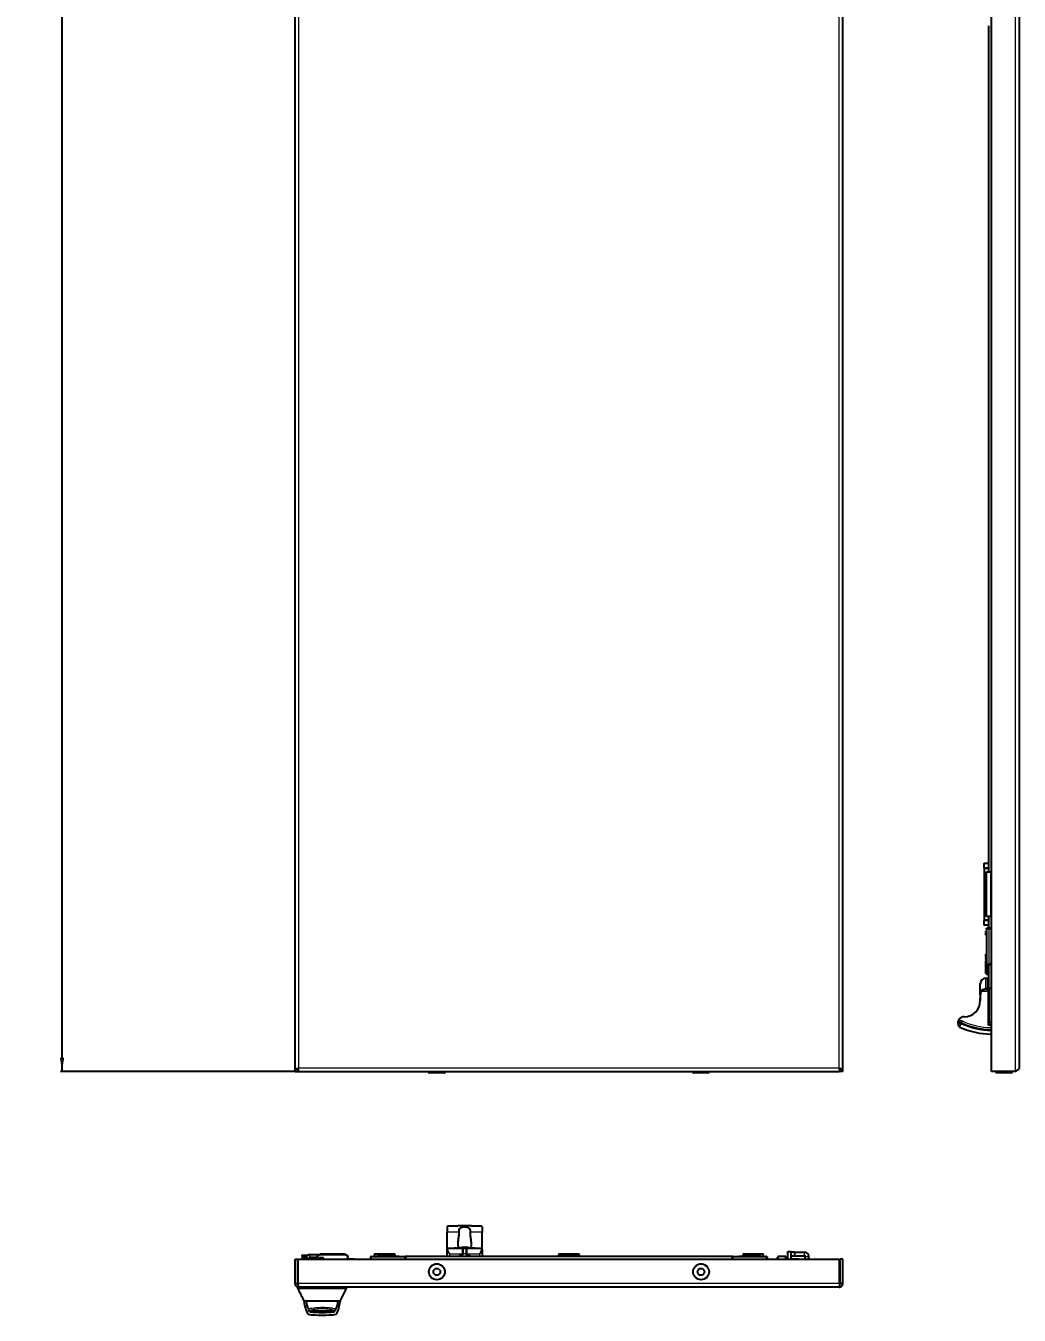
# Model space of a CAD drawing. Header units: millimetres. Extents: x -197 to 1349, y -1456 to 1043.
# Drawn here: x -197 to 517, y -1456 to -529 of the extents above; entities that cross this region are included whole.
import ezdxf

# ---------------------------------------------------------------- set-up
doc = ezdxf.new("R2010")
doc.units = ezdxf.units.MM
doc.layers.add('FORMAT', color=7, linetype='Continuous')
doc.styles.add('SLDTEXTSTYLE0', font='TXT', dxfattribs={"width": 0.75})
doc.dimstyles.new('SLDDIMSTYLE0', dxfattribs={"dimtxt": 20, "dimasz": 10, "dimexe": 0, "dimexo": 0.0625, "dimgap": 5, "dimtad": 2, "dimdec": 1, "dimrnd": 1e-09, "dimzin": 12, "dimdsep": 46, "dimtxsty": 'SLDTEXTSTYLE0', "dimsah": 1, "dimcen": 0.09, "dimadec": 0, "dimazin": 3, "dimtfac": 1, "dimtofl": 0, "dimtmove": 0, "dimatfit": 3, "dimfxl": 0, "dimfrac": 2, "dimtolj": 1, "dimtzin": 12, "dimarcsym": 0})

# ---------------------------------------------------------------- blocks, each defined once
blk = doc.blocks.new('_D_1')
at = {"layer": 'FORMAT'}
for p, q in [((-3.58, 874.03), (-172.12, 874.03)), ((-171.12, -1280.97), (-171.12, 874.03)), ((-3.58, -1280.97), (-172.12, -1280.97))]:
    blk.add_line(p, q, dxfattribs=at)
for points in [[(-171.12, 874.03), (-172.65, 864.03), (-169.58, 864.03)], [(-171.12, -1280.97), (-169.58, -1270.97), (-172.65, -1270.97)]]:
    blk.add_solid(points, dxfattribs=at)
at = {"layer": 'FORMAT', "insert": (-196.9, -220.38), "char_height": 20, "attachment_point": 1, "rotation": 90, "style": 'SLDTEXTSTYLE0'}
blk.add_mtext('2155', dxfattribs=at)

msp = doc.modelspace()

# ---------------------------------------------------------------- linework, layer by layer
at = {"color": 7, "linetype": 'Continuous', "lineweight": 25}
for p, q in [((-3.57, -1280.97), (-3.57, 874.03)), ((390.43, -1280.97), (390.43, 874.03)), ((497.27, -1280.97), (497.27, 874.03)), ((517.27, -280.97), (517.27, -1278.37)), ((495.27, -528.97), (495.27, -1137.47)), ((491.72, -1131.97), (491.72, -1133.97)), ((495.27, -1131.47), (492.22, -1131.47)), ((492.22, -1134.47), (495.27, -1134.47)), ((492.22, -1134.47), (492.22, -1134.77)), ((492.22, -1172.17), (492.22, -1134.77)), ((492.22, -1134.77), (495.22, -1134.77)), ((493.77, -1169.47), (493.77, -1137.47)), ((493.77, -1137.47), (496.77, -1137.47)), ((494.72, -1134.47), (494.72, -1134.77)), ((495.22, -1134.77), (495.27, -1134.77)), ((497.27, -1137.47), (496.77, -1137.47)), ((491.72, -1172.97), (491.72, -1174.97)), ((495.22, -1172.17), (492.22, -1172.17)), ((492.22, -1172.17), (492.22, -1172.47)), ((495.27, -1172.47), (492.22, -1172.47)), ((492.22, -1175.47), (495.27, -1175.47)), ((496.77, -1169.47), (493.77, -1169.47)), ((494.72, -1172.17), (494.72, -1172.47)), ((495.27, -1172.17), (495.22, -1172.17)), ((495.27, -1169.47), (495.27, -1177.97)), ((496.77, -1169.47), (497.27, -1169.47)), ((493.67, -1178.47), (493.67, -1203.47)), ((497.27, -1177.97), (495.67, -1177.97)), ((493.67, -1196.07), (493.27, -1196.47)), ((493.27, -1198.73), (493.27, -1196.47)), ((493.27, -1200.28), (493.27, -1199.57)), ((493.27, -1203.47), (493.27, -1201.25)), ((493.27, -1210.47), (493.27, -1203.47)), ((493.77, -1203.47), (493.77, -1210.97)), ((495.27, -1203.97), (495.27, -1220.97)), ((495.67, -1203.97), (497.16, -1203.97)), ((493.27, -1210.47), (493.77, -1210.97)), ((493.27, -1213.82), (493.3, -1213.82)), ((493.27, -1213.82), (493.27, -1213.82)), ((493.3, -1213.82), (494.26, -1213.82)), ((493.77, -1210.97), (495.27, -1210.97)), ((494.26, -1213.82), (495.27, -1213.82)), ((489.27, -1223.76), (489.27, -1217.82)), ((489.27, -1223.76), (489.27, -1217.82)), ((489.27, -1225.82), (489.27, -1223.76)), ((493.27, -1221.82), (495.27, -1221.82)), ((495.27, -1220.97), (495.57, -1220.97)), ((495.27, -1245.67), (495.27, -1221.27)), ((495.57, -1220.97), (496.22, -1220.97)), ((496.22, -1220.97), (497.27, -1220.97)), ((489.16, -1227.98), (489.17, -1227.98)), ((489.17, -1226.15), (489.27, -1226.15)), ((489.17, -1226.29), (489.17, -1227.84)), ((489.17, -1226.29), (489.27, -1226.29)), ((489.17, -1227.84), (489.27, -1227.84)), ((489.17, -1227.97), (489.27, -1227.97)), ((489.17, -1228.05), (489.27, -1228.05)), ((489.17, -1228.18), (489.27, -1228.18)), ((489.17, -1229.18), (489.17, -1228.18)), ((489.17, -1229.18), (489.27, -1229.18)), ((489.17, -1229.68), (489.17, -1229.18)), ((489.17, -1229.68), (489.27, -1229.68)), ((489.27, -1225.82), (489.27, -1230.08)), ((495.05, -1232.01), (495.27, -1232.01)), ((495.07, -1225.62), (495.27, -1225.62)), ((495.07, -1228.58), (495.07, -1225.62)), ((495.07, -1228.58), (495.27, -1228.58)), ((495.07, -1230.57), (495.07, -1228.58)), ((495.07, -1230.57), (495.27, -1230.57)), ((495.07, -1231.93), (495.07, -1230.57)), ((495.07, -1231.93), (495.27, -1231.93)), ((495.07, -1233.58), (495.07, -1232.18)), ((495.07, -1235.17), (495.05, -1235.17)), ((495.07, -1234.63), (495.07, -1233.58)), ((495.07, -1233.58), (495.27, -1233.58)), ((495.07, -1234.63), (495.27, -1234.63)), ((495.07, -1236.51), (495.07, -1234.63)), ((495.07, -1236.51), (495.27, -1236.51)), ((495.07, -1237.3), (495.07, -1236.51)), ((495.07, -1237.3), (495.27, -1237.3)), ((495.07, -1241.12), (495.27, -1241.12)), ((475.54, -1246.01), (473.38, -1245.11)), ((495.27, -1247.62), (495.27, -1245.67)), ((497.27, -1247.62), (495.27, -1247.62)), ((497.27, -1245.97), (495.57, -1245.97)), ((-1.27, -1280.97), (-1.27, -1278.97)), ((388.13, -1278.97), (388.13, -1280.97)), ((-3.57, -1280.97), (-1.57, -1280.97)), ((-1.27, -1280.97), (388.13, -1280.97)), ((92.68, -1280.97), (92.68, -1281.72)), ((101.44, -1281.97), (92.93, -1281.97)), ((103.93, -1281.97), (101.44, -1281.97)), ((104.18, -1281.72), (104.18, -1280.97)), ((282.68, -1280.97), (282.68, -1281.72)), ((293.93, -1281.97), (282.93, -1281.97)), ((294.18, -1281.72), (294.18, -1280.97)), ((390.43, -1280.97), (388.43, -1280.97)), ((514.67, -1280.97), (497.27, -1280.97)), ((500.52, -1280.97), (500.52, -1281.72)), ((511.77, -1281.97), (500.77, -1281.97)), ((512.02, -1281.72), (512.02, -1280.97)), ((105.93, -1392.67), (105.93, -1396.5)), ((105.93, -1408), (105.93, -1396.5)), ((112.95, -1392.11), (107.43, -1392.11)), ((113.84, -1392.06), (113.31, -1392.06)), ((123.03, -1392), (113.84, -1392)), ((123.54, -1392.06), (123.03, -1392.05)), ((129.43, -1392.11), (123.91, -1392.11)), ((130.93, -1392.67), (130.93, -1396.5)), ((130.93, -1408), (130.93, -1396.5)), ((105.93, -1408.88), (105.93, -1408)), ((105.93, -1408), (119.43, -1408)), ((105.93, -1414), (105.93, -1408.88)), ((110.81, -1407.9), (110.81, -1408)), ((110.95, -1407.9), (110.95, -1408)), ((111.07, -1407.9), (111.07, -1408)), ((111.88, -1407.9), (111.07, -1407.9)), ((111.88, -1407.9), (111.88, -1408)), ((112.03, -1407.9), (112.03, -1408)), ((112.15, -1407.9), (112.15, -1408)), ((112.48, -1407.9), (112.48, -1408)), ((112.67, -1407.9), (112.67, -1408)), ((113.2, -1407.9), (113.2, -1408)), ((113.58, -1403.79), (113.58, -1406.37)), ((113.68, -1407.9), (113.68, -1408)), ((113.85, -1407.9), (113.85, -1408)), ((114.3, -1407.9), (114.3, -1408)), ((114.45, -1407.9), (114.45, -1408)), ((114.57, -1407.9), (114.57, -1408)), ((114.88, -1407.9), (114.88, -1408)), ((116.16, -1407.9), (115.04, -1407.9)), ((116.16, -1407.9), (116.16, -1408)), ((116.29, -1407.9), (116.29, -1408)), ((116.49, -1407.9), (116.49, -1408)), ((116.5, -1407.9), (116.5, -1408)), ((117.09, -1407.9), (116.5, -1407.9)), ((117.09, -1407.9), (117.09, -1408)), ((117.36, -1407.68), (117.33, -1407.45)), ((117.4, -1407.68), (117.37, -1407.38)), ((117.39, -1407.53), (117.39, -1407.45)), ((117.99, -1407.9), (117.41, -1407.9)), ((117.43, -1412), (117.43, -1408)), ((117.43, -1408), (119.43, -1408)), ((117.99, -1407.9), (117.99, -1408)), ((118, -1407.9), (118, -1408)), ((118, -1407.9), (118.18, -1407.9)), ((118.18, -1407.9), (118.18, -1408)), ((118.18, -1407.9), (118.18, -1407.9)), ((118.2, -1407.41), (118.2, -1407.38)), ((118.2, -1407.9), (118.2, -1408)), ((118.35, -1407.9), (118.35, -1408)), ((119.15, -1407.9), (118.35, -1407.9)), ((119.15, -1407.9), (119.15, -1408)), ((119.29, -1407.9), (119.29, -1408)), ((119.41, -1407.9), (119.41, -1408)), ((119.43, -1408), (119.43, -1412)), ((119.48, -1407.45), (119.49, -1407.38)), ((119.5, -1407.93), (119.7, -1407.93)), ((119.84, -1407.57), (119.85, -1407.45)), ((119.84, -1407.9), (119.84, -1408)), ((119.93, -1408), (130.93, -1408)), ((119.96, -1407.9), (119.96, -1408)), ((120.33, -1407.9), (120.33, -1408)), ((120.59, -1407.9), (120.59, -1408)), ((120.71, -1407.9), (120.71, -1408)), ((120.85, -1407.9), (120.85, -1408)), ((120.97, -1407.9), (120.97, -1408)), ((121.4, -1407.9), (121.4, -1408)), ((121.43, -1407.9), (121.4, -1407.9)), ((121.44, -1407.9), (121.44, -1408)), ((121.47, -1407.9), (121.47, -1408)), ((121.63, -1407.9), (121.63, -1408)), ((121.98, -1407.9), (121.98, -1408)), ((122.47, -1407.9), (122.47, -1408)), ((122.67, -1407.9), (122.67, -1408)), ((123.01, -1407.9), (123.01, -1408)), ((123.17, -1407.9), (123.17, -1408)), ((124.23, -1407.9), (123.17, -1407.9)), ((123.28, -1406.37), (123.28, -1403.79)), ((124.23, -1407.9), (124.23, -1408)), ((124.54, -1407.9), (124.54, -1408)), ((124.71, -1407.9), (124.71, -1408)), ((125.08, -1407.9), (125.08, -1408)), ((125.83, -1407.9), (125.08, -1407.9)), ((125.83, -1407.9), (125.83, -1408)), ((130.93, -1408.88), (130.93, -1408)), ((130.93, -1408.88), (130.93, -1414)), ((-3.57, -1416), (-1.57, -1416)), ((-3.57, -1433.4), (-3.57, -1416)), ((-1.57, -1433.4), (-1.57, -1416)), ((-1.27, -1416), (388.13, -1416)), ((-1.27, -1433.4), (-1.27, -1416)), ((1.43, -1413.1), (1.43, -1414)), ((1.43, -1413.1), (3.43, -1413.1)), ((3.43, -1414.4), (1.83, -1414.4)), ((2.02, -1416), (1.93, -1414.4)), ((3.43, -1413.1), (5.63, -1413.1)), ((4.64, -1414.4), (3.43, -1414.4)), ((4.43, -1416), (4.43, -1415.5)), ((6.43, -1416), (6.43, -1415.5)), ((7.43, -1412.5), (13.93, -1412.5)), ((7.43, -1414.5), (12.43, -1414.5)), ((12.43, -1414.4), (12.43, -1416)), ((17.03, -1414.95), (13.83, -1414.95)), ((13.83, -1414.95), (13.83, -1416)), ((13.83, -1415.7), (17.03, -1415.7)), ((32.43, -1412.4), (14.43, -1412.4)), ((17.03, -1416), (17.03, -1414.95)), ((34.43, -1416), (34.43, -1414.4)), ((38.83, -1415.8), (34.43, -1415.8)), ((50.93, -1416), (50.93, -1414.3)), ((51.23, -1414), (75.63, -1414)), ((53.93, -1412), (53.43, -1412.5)), ((53.43, -1412.5), (53.43, -1414)), ((68.43, -1412.5), (53.43, -1412.5)), ((53.93, -1412), (67.93, -1412)), ((55.78, -1413.8), (55.78, -1414)), ((59.6, -1413.8), (59.6, -1414)), ((59.6, -1413.8), (60.39, -1413.8)), ((60.39, -1413.8), (60.39, -1414)), ((60.39, -1413.8), (62.27, -1413.8)), ((61.73, -1413.8), (61.73, -1413.78)), ((62.27, -1413.8), (62.27, -1414)), ((62.27, -1413.8), (63.32, -1413.8)), ((63.32, -1413.8), (63.32, -1414)), ((63.32, -1413.8), (64.72, -1413.8)), ((64.89, -1413.78), (64.89, -1414)), ((64.97, -1413.8), (64.97, -1414)), ((64.97, -1413.8), (66.33, -1413.8)), ((66.33, -1413.8), (66.33, -1414)), ((66.33, -1413.8), (68.32, -1413.8)), ((68.43, -1412.5), (67.93, -1412)), ((68.32, -1413.8), (68.32, -1414)), ((68.32, -1413.8), (71.28, -1413.8)), ((68.43, -1413.8), (68.43, -1412.5)), ((71.28, -1413.8), (71.28, -1414)), ((310.93, -1414), (75.93, -1414)), ((75.93, -1414), (75.93, -1414.3)), ((75.93, -1414.3), (75.93, -1414.95)), ((75.93, -1414.95), (75.93, -1416)), ((117.43, -1412), (117.43, -1412.03)), ((119.43, -1412.03), (119.43, -1412)), ((186.43, -1412), (185.93, -1412.5)), ((185.93, -1412.5), (185.93, -1414)), ((199.92, -1412.5), (185.93, -1412.5)), ((186.43, -1412), (199.49, -1412)), ((199.49, -1412), (200.43, -1412)), ((200.93, -1412.5), (199.92, -1412.5)), ((200.93, -1412.5), (200.43, -1412)), ((200.93, -1414), (200.93, -1412.5)), ((310.93, -1414), (310.93, -1414.3)), ((310.93, -1414.95), (310.93, -1414.3)), ((310.93, -1414.95), (310.93, -1416)), ((311.23, -1414), (335.63, -1414)), ((315.57, -1413.8), (315.57, -1414)), ((315.57, -1413.8), (315.93, -1413.8)), ((315.93, -1413.8), (315.93, -1414)), ((315.93, -1413.8), (316.18, -1413.8)), ((316.18, -1413.8), (316.18, -1414)), ((316.18, -1413.8), (316.29, -1413.8)), ((316.29, -1413.8), (316.29, -1414)), ((317.32, -1413.8), (317.32, -1414)), ((317.32, -1413.8), (317.99, -1413.8)), ((317.99, -1413.8), (317.99, -1414)), ((317.99, -1413.8), (318.32, -1413.8)), ((318.32, -1413.8), (318.32, -1414)), ((318.93, -1412), (318.43, -1412.5)), ((318.43, -1412.5), (318.43, -1413.8)), ((333.43, -1412.5), (318.43, -1412.5)), ((318.93, -1412), (332.93, -1412)), ((321.64, -1414), (321.64, -1413.78)), ((321.78, -1413.8), (322.56, -1413.8)), ((322.56, -1413.8), (322.56, -1414)), ((322.56, -1413.8), (323.35, -1413.8)), ((323.35, -1413.8), (323.35, -1414)), ((323.35, -1413.8), (323.84, -1413.8)), ((323.84, -1413.8), (323.84, -1414)), ((323.84, -1413.8), (325.23, -1413.8)), ((324.87, -1413.78), (324.87, -1413.8)), ((325.23, -1413.8), (325.23, -1414)), ((325.23, -1413.8), (326.28, -1413.8)), ((326.28, -1413.8), (326.28, -1414)), ((327.32, -1413.8), (327.32, -1414)), ((327.32, -1413.8), (329.29, -1413.8)), ((329.29, -1413.8), (329.29, -1414)), ((329.29, -1413.8), (331.28, -1413.8)), ((331.28, -1413.8), (331.28, -1414)), ((333.43, -1412.5), (332.93, -1412)), ((333.43, -1414), (333.43, -1412.5)), ((335.93, -1414.3), (335.93, -1416)), ((343.38, -1416), (343.38, -1414.55)), ((349.38, -1413.95), (343.98, -1413.95)), ((349.38, -1416), (349.38, -1413.95)), ((350.88, -1415.95), (349.63, -1415.95)), ((350.88, -1410.95), (350.88, -1410.45)), ((350.88, -1410.45), (353.38, -1410.45)), ((350.88, -1416), (350.88, -1410.95)), ((353.38, -1410.45), (353.38, -1410.95)), ((353.38, -1416), (353.38, -1410.95)), ((353.88, -1410.95), (353.38, -1410.99)), ((358.82, -1415.95), (353.38, -1415.95)), ((355.88, -1410.95), (353.88, -1410.95)), ((353.88, -1413.45), (355.88, -1413.45)), ((355.88, -1410.95), (362.88, -1410.95)), ((355.88, -1413.45), (355.88, -1410.95)), ((355.88, -1413.45), (362.88, -1413.45)), ((358.87, -1416), (358.82, -1415.95)), ((358.82, -1416), (358.82, -1415.95)), ((363.38, -1416), (363.38, -1413.95)), ((365.88, -1416), (365.88, -1413.95)), ((388.13, -1433.4), (388.13, -1416)), ((390.43, -1416), (388.43, -1416)), ((388.43, -1433.4), (388.43, -1416)), ((390.43, -1433.4), (390.43, -1416)), ((-3.57, -1433.4), (-1.57, -1433.4)), ((-1.57, -1437), (-1.57, -1436)), ((-0.97, -1436), (-1.57, -1436)), ((387.83, -1436), (-0.97, -1436)), ((27.93, -1437), (3.93, -1437)), ((28.93, -1446), (33.45, -1436.95)), ((33.43, -1437), (33.43, -1436)), ((390.43, -1433.4), (388.43, -1433.4)), ((5.33, -1446), (2.93, -1446)), ((2.97, -1446), (2.97, -1446.21)), ((26.53, -1446), (5.33, -1446)), ((28.93, -1446), (26.53, -1446)), ((28.89, -1446.21), (28.89, -1446)), ((10.1, -1452.98), (10.24, -1452.99)), ((10.1, -1452.99), (21.69, -1452.99))]:
    msp.add_line(p, q, dxfattribs=at)
at = {"color": 8, "linetype": 'Continuous', "lineweight": 18}
for p, q in [((514.67, -1280.97), (514.67, 874.03)), ((387.83, -1278.37), (387.83, 871.43)), ((-0.97, -280.97), (-0.97, -1278.37)), ((495.22, -1134.77), (495.22, -1134.47)), ((495.22, -1137.47), (495.22, -1134.77)), ((496.77, -1169.47), (496.77, -1137.47)), ((495.22, -1172.17), (495.22, -1169.47)), ((495.22, -1172.47), (495.22, -1172.17)), ((495.67, -1178.47), (497.27, -1178.47)), ((495.67, -1203.47), (495.67, -1178.47)), ((497.27, -1203.47), (495.67, -1203.47)), ((493.3, -1221.32), (493.3, -1213.82)), ((494.26, -1213.82), (494.26, -1221.32)), ((489.27, -1217.82), (489.27, -1217.82)), ((495.27, -1223.32), (490.15, -1223.32)), ((493.27, -1221.82), (493.27, -1221.32)), ((493.27, -1221.32), (493.3, -1221.32)), ((493.3, -1221.82), (493.3, -1221.32)), ((493.3, -1221.32), (494.26, -1221.32)), ((494.26, -1221.32), (495.27, -1221.32)), ((495.27, -1221.27), (495.57, -1221.27)), ((495.57, -1220.97), (495.57, -1221.27)), ((495.57, -1221.27), (495.57, -1245.67)), ((497.27, -1221.27), (495.57, -1221.27)), ((495.07, -1239.88), (495.27, -1239.88)), ((473.94, -1243.72), (476.14, -1244.63)), ((495.27, -1245.67), (495.57, -1245.67)), ((495.57, -1245.67), (495.57, -1245.97)), ((495.57, -1245.67), (497.27, -1245.67)), ((-0.97, -1278.37), (387.83, -1278.37)), ((92.68, -1281.72), (101.57, -1281.72)), ((101.57, -1281.72), (104.18, -1281.72)), ((282.68, -1281.72), (294.18, -1281.72)), ((500.52, -1281.72), (512.02, -1281.72)), ((114.33, -1396.5), (105.93, -1396.5)), ((130.93, -1396.5), (122.52, -1396.5)), ((115.04, -1407.9), (115.04, -1408)), ((116.93, -1412), (116.93, -1408)), ((119.93, -1408), (119.93, -1412)), ((1.43, -1414), (3.43, -1414)), ((2.93, -1414.4), (3.02, -1416)), ((3.43, -1413.1), (3.43, -1414)), ((3.43, -1414.4), (3.43, -1414)), ((3.43, -1414), (4.83, -1414)), ((6.43, -1415.5), (4.43, -1415.5)), ((7.43, -1414.5), (7.43, -1412.5)), ((12.93, -1416), (12.93, -1414.4)), ((17.03, -1415.15), (13.83, -1415.15)), ((14.43, -1412.9), (32.43, -1412.9)), ((33.93, -1414.4), (33.93, -1416)), ((38.83, -1416), (38.83, -1415.8)), ((51.23, -1414.3), (50.93, -1414.3)), ((51.23, -1414), (51.23, -1414.3)), ((51.23, -1414.3), (51.23, -1416)), ((75.63, -1414.3), (51.23, -1414.3)), ((57.02, -1413.8), (57.02, -1414)), ((75.63, -1414), (75.63, -1414.3)), ((75.63, -1416), (75.63, -1414.3)), ((75.93, -1414.3), (75.63, -1414.3)), ((107.43, -1412), (107.43, -1414)), ((107.43, -1412), (116.93, -1412)), ((116.57, -1412.51), (116.7, -1412.99)), ((116.93, -1412.03), (116.93, -1412)), ((116.93, -1412), (117.43, -1412)), ((116.93, -1412.03), (117.43, -1412.03)), ((119.43, -1412), (117.43, -1412)), ((119.43, -1412), (119.93, -1412)), ((119.43, -1412.03), (119.93, -1412.03)), ((119.93, -1412), (119.93, -1412.03)), ((119.93, -1412), (129.43, -1412)), ((120.15, -1412.99), (120.29, -1412.51)), ((129.43, -1414), (129.43, -1412)), ((311.23, -1414.3), (310.93, -1414.3)), ((311.23, -1414.3), (311.23, -1414)), ((311.23, -1414.3), (311.23, -1416)), ((335.63, -1414.3), (311.23, -1414.3)), ((320.06, -1413.8), (320.06, -1414)), ((335.63, -1414), (335.63, -1414.3)), ((335.63, -1416), (335.63, -1414.3)), ((335.93, -1414.3), (335.63, -1414.3)), ((343.98, -1413.95), (343.98, -1416)), ((349.63, -1415.95), (349.63, -1416)), ((353.38, -1410.95), (350.88, -1410.95)), ((362.88, -1413.45), (362.88, -1410.95)), ((363.38, -1413.95), (365.88, -1413.95)), ((388.13, -1433.4), (-1.27, -1433.4)), ((3.93, -1437), (3.93, -1436)), ((27.93, -1437), (27.93, -1436))]:
    msp.add_line(p, q, dxfattribs=at)
at = {"color": 7, "linetype": 'Continuous', "lineweight": 25, "flags": 128}
for points in [[(388.43, -1422.5), (388.29, -1422.25), (388.13, -1421.98)], [(388.13, -1431.02), (388.29, -1430.75), (388.43, -1430.5)], [(6.81, -1453.43), (6.45, -1452.54), (6.35, -1452.26)], [(25.62, -1451.95), (25.4, -1452.54), (25.04, -1453.43)]]:
    msp.add_lwpolyline(points, dxfattribs=at)
at = {"color": 8, "linetype": 'Continuous', "lineweight": 18, "flags": 128}
for points in [[(388.13, -1422.58), (388.42, -1423.17), (388.43, -1423.19)], [(388.43, -1429.82), (388.42, -1429.84), (388.13, -1430.43)]]:
    msp.add_lwpolyline(points, dxfattribs=at)
at = {"color": 7, "linetype": 'Continuous', "lineweight": 25}
for centre, radius in [((98.43, -1425), 5.75), ((98.43, -1425), 2.5), ((288.43, -1425), 5.75), ((288.43, -1425), 2.5)]:
    msp.add_circle(centre, radius, dxfattribs=at)
at = {"color": 8, "linetype": 'Continuous', "lineweight": 18}
for centre in [(98.43, -1425), (288.43, -1425)]:
    msp.add_circle(centre, 5.5, dxfattribs=at)
at = {"color": 7, "linetype": 'Continuous', "lineweight": 25}
for centre, radius, start, end in [((492.22, -1131.97), 0.5, 90, 180), ((492.22, -1133.97), 0.5, 180, 270), ((492.22, -1172.97), 0.5, 90, 180), ((492.22, -1174.97), 0.5, 180, 270), ((493.27, -1217.82), 4, 90, 180), ((493.27, -1217.82), 4, 90, 180), ((493.27, -1225.82), 4, 141.31781, 180), ((495.57, -1221.27), 0.3, 90, 180), ((477.77, -1230.08), 11.5, 270, 0), ((477.77, -1246.08), 4.5, 90, 148.43185), ((498.27, -1195.92), 58.2, 245.70354, 269.01549), ((498.27, -1195.92), 55, 245.58594, 268.9582), ((495.57, -1245.67), 0.3, 180, 270), ((92.93, -1281.72), 0.25, 180, 270), ((103.93, -1281.72), 0.25, 270, 0), ((282.93, -1281.72), 0.25, 180, 270), ((293.93, -1281.72), 0.25, 270, 0), ((500.77, -1281.72), 0.25, 180, 270), ((511.77, -1281.72), 0.25, 270, 0), ((118.43, -1415.3), 8, 98.41771, 108.44436), ((118.46, -1411.64), 4.34, 104.99458, 114.66368), ((117.11, -1413.21), 5.54, 85.14071, 94.85929), ((117.46, -1407.47), 0.133, 135.20997, 169.83797), ((118.48, -1415.4), 8.03, 91.99978, 97.83609), ((118.84, -1409.05), 1.85, 119.67191, 132.73716), ((118.91, -1413.87), 6.5, 92.24647, 98.7173), ((117.95, -1413.82), 6.45, 85.77538, 87.76397), ((118.37, -1415.4), 8.03, 82.16391, 88.00022), ((118.28, -1411.72), 4.43, 65.15746, 74.45727), ((119.36, -1409.01), 1.64, 72.5824, 85.536), ((118.43, -1415.3), 8, 70.1778, 81.58229), ((118.44, -1414.34), 7.03, 70.80686, 78.43412), ((120.45, -1410.03), 2.36, 82.549, 97.451), ((1.83, -1414), 0.4, 180, 270), ((7.43, -1415.5), 3, 90, 180), ((7.43, -1415.5), 1, 90, 180), ((38.83, -1416.4), 0.6, 41.81031, 90), ((51.23, -1414.3), 0.3, 90, 180), ((75.63, -1414.3), 0.3, 0, 90), ((118.43, -1419), 6.25, 106.01339, 126.8699), ((116.43, -1412.03), 1, 286.01339, 0), ((120.43, -1412.03), 1, 180, 253.98661), ((118.43, -1419), 6.25, 53.1301, 73.98661), ((311.23, -1414.3), 0.3, 90, 180), ((335.63, -1414.3), 0.3, 0, 90), ((343.98, -1414.55), 0.6, 90, 180), ((349.63, -1415.7), 0.25, 180, 270), ((353.88, -1413.95), 0.5, 90, 180), ((362.88, -1413.95), 3, 0, 90), ((362.88, -1413.95), 0.5, 360, 90), ((380.93, -1426.5), 7.5, 343.7398, 16.2602), ((-5.01, -1446.21), 7.98, 358.26695, 359.99994), ((29.82, -1443.65), 27, 185.96099, 206.16954), ((15.93, -1446), 11.4, 180, 210.87421), ((15.93, -1446), 11.4, 329.05608, 0), ((2.04, -1443.65), 27, 333.83046, 354.03918), ((36.87, -1446.21), 7.98, 180, 181.7325), ((15.93, -1374.21), 82, 262.75342, 277.24658), ((7.27, -1453.24), 0.5, 203.04365, 263.74905), ((15.93, -1374.21), 80, 263.74905, 276.25095), ((24.58, -1453.24), 0.5, 276.25095, 336.95635)]:
    msp.add_arc(centre, radius, start, end, dxfattribs=at)
at = {"color": 8, "linetype": 'Continuous', "lineweight": 18}
for centre, radius, start, end in [((493.27, -1225.82), 4.5, 90, 152.71955), ((493.77, -1221.33), 0.491, 271.15589, 1.11103), ((498.27, -1195.92), 55.65, 245.60841, 268.97035), ((498.27, -1195.92), 53.5, 245.55903, 268.92899), ((118.43, -1419), 6.75, 106.01339, 132.20545), ((116.43, -1412.03), 0.5, 286.01339, 0), ((120.43, -1412.03), 0.5, 180, 253.98661), ((118.43, -1419), 6.75, 47.79455, 73.98661)]:
    msp.add_arc(centre, radius, start, end, dxfattribs=at)
at = {"color": 7, "linetype": 'Continuous', "lineweight": 25}
for points, knots in [([(493.37, -1180.47), (493.37, -1180.41), (493.37, -1180.33), (493.37, -1180.24), (493.37, -1180.15), (493.37, -1180.02), (493.37, -1179.99), (493.37, -1179.97)], [0, 0, 0, 0, 0.124693, 0.187182, 0.249773, 0.500039, 1, 1, 1, 1]), ([(493.37, -1180.68), (493.37, -1180.68), (493.37, -1180.68), (493.37, -1180.67), (493.37, -1180.65), (493.37, -1180.63), (493.37, -1180.59), (493.37, -1180.55), (493.37, -1180.5), (493.37, -1180.48), (493.37, -1180.47)], [0, 0, 0, 0, 0.128825, 0.180169, 0.243397, 0.36986, 0.499864, 0.749649, 0.843476, 1, 1, 1, 1]), ([(493.37, -1182.19), (493.37, -1182.11), (493.37, -1181.95), (493.37, -1181.74), (493.37, -1181.56), (493.37, -1181.39), (493.37, -1181.29), (493.37, -1181.27), (493.37, -1181.27)], [0, 0, 0, 0, 0.125049, 0.249886, 0.370856, 0.49982, 0.749609, 1, 1, 1, 1]), ([(493.37, -1183.03), (493.37, -1183.03), (493.37, -1183.01), (493.37, -1182.93), (493.37, -1182.83), (493.37, -1182.7), (493.37, -1182.49), (493.37, -1182.31), (493.37, -1182.19)], [0, 0, 0, 0, 0.25007, 0.379181, 0.500499, 0.62417, 0.750842, 1, 1, 1, 1]), ([(493.37, -1198.91), (493.37, -1198.92), (493.37, -1198.93), (493.37, -1199.02), (493.37, -1199.12), (493.37, -1199.25), (493.37, -1199.46), (493.37, -1199.64), (493.37, -1199.76)], [0, 0, 0, 0, 0.25007, 0.379559, 0.500499, 0.624556, 0.750843, 1, 1, 1, 1]), ([(493.37, -1199.76), (493.37, -1199.8), (493.37, -1199.88), (493.37, -1200.03), (493.37, -1200.21), (493.37, -1200.39), (493.37, -1200.56), (493.37, -1200.66), (493.37, -1200.67), (493.37, -1200.68)], [0, 0, 0, 0, 0.062637, 0.125278, 0.250072, 0.374841, 0.499994, 0.749696, 1, 1, 1, 1]), ([(493.37, -1201.27), (493.37, -1201.27), (493.37, -1201.27), (493.37, -1201.28), (493.37, -1201.3), (493.37, -1201.32), (493.37, -1201.38), (493.37, -1201.43), (493.37, -1201.48)], [0, 0, 0, 0, 0.13107, 0.182437, 0.243796, 0.371388, 0.500442, 1, 1, 1, 1]), ([(493.37, -1201.48), (493.37, -1201.5), (493.37, -1201.56), (493.37, -1201.64), (493.37, -1201.7), (493.37, -1201.79), (493.37, -1201.92), (493.37, -1201.95), (493.37, -1201.97)], [0, 0, 0, 0, 0.062686, 0.125173, 0.187628, 0.250185, 0.500314, 1, 1, 1, 1]), ([(489.27, -1225.75), (489.27, -1225.75), (489.27, -1225.75), (489.27, -1225.75), (489.27, -1225.73), (489.27, -1225.65), (489.27, -1225.31), (489.27, -1224.68), (489.27, -1224.09), (489.27, -1223.76)], [0, 0, 0, 0, 0.00167, 0.003889, 0.009531, 0.034361, 0.132751, 0.526214, 1, 1, 1, 1]), ([(490.15, -1223.32), (490.32, -1223.13), (490.75, -1222.66), (491.69, -1222.08), (492.58, -1221.85), (493.16, -1221.82), (493.27, -1221.82), (493.27, -1221.82)], [0, 0, 0, 0, 0.19414, 0.485275, 0.898779, 0.996769, 1, 1, 1, 1]), ([(489.17, -1226.15), (489.17, -1226.15), (489.17, -1226.15), (489.17, -1226.19), (489.17, -1226.24), (489.17, -1226.27), (489.17, -1226.29)], [0, 0, 0, 0, 0.280836, 0.55925, 0.779182, 1, 1, 1, 1]), ([(489.17, -1227.84), (489.17, -1227.86), (489.17, -1227.9), (489.17, -1227.95), (489.17, -1227.97), (489.17, -1227.97), (489.17, -1227.97)], [0, 0, 0, 0, 0.280953, 0.559391, 0.779073, 1, 1, 1, 1]), ([(489.17, -1227.91), (489.17, -1227.93), (489.17, -1227.98), (489.17, -1228.04), (489.17, -1228.04), (489.17, -1228.05)], [0, 0, 0, 0, 0.280801, 0.559621, 1, 1, 1, 1]), ([(495.07, -1239.88), (495.07, -1239.51), (495.07, -1238.81), (495.07, -1237.95), (495.07, -1237.5), (495.07, -1237.48)], [0, 0, 0, 0, 0.522437, 0.975649, 1, 1, 1, 1]), ([(495.07, -1241.12), (495.07, -1240.93), (495.07, -1240.59), (495.07, -1240.11), (495.07, -1239.88)], [0, 0, 0, 0, 0.5368, 1, 1, 1, 1]), ([(474.32, -1248.96), (474.29, -1248.93), (474.21, -1248.84), (473.75, -1248.19), (473.23, -1247), (473.3, -1245.83), (473.33, -1245.35)], [0, 0, 0, 0, 0.101651, 0.345128, 0.729048, 1, 1, 1, 1]), ([(473.38, -1245.11), (473.37, -1245.16), (473.35, -1245.23), (473.33, -1245.33), (473.33, -1245.35)], [0, 0, 0, 0, 0.789403, 1, 1, 1, 1]), ([(475.29, -1246.61), (475.29, -1246.6), (475.29, -1246.6), (475.29, -1246.59), (475.27, -1246.55), (475.16, -1246.46), (474.66, -1246.14), (474.02, -1245.76), (473.48, -1245.44), (473.33, -1245.35)], [0, 0, 0, 0, 0.003748, 0.008698, 0.018275, 0.054741, 0.199177, 0.774578, 1, 1, 1, 1]), ([(473.38, -1245.11), (473.38, -1245.09), (473.39, -1245.06), (473.45, -1244.81), (473.57, -1244.45), (473.74, -1244.06), (473.88, -1243.82), (473.94, -1243.72)], [0, 0, 0, 0, 0.2129, 0.425707, 0.640613, 0.853382, 1, 1, 1, 1]), ([(474.32, -1248.96), (474.33, -1248.92), (474.37, -1248.82), (474.61, -1248.25), (474.94, -1247.46), (475.2, -1246.83), (475.29, -1246.61)], [0, 0, 0, 0, 0.237351, 0.529954, 0.830331, 1, 1, 1, 1]), ([(475.54, -1246.01), (475.55, -1245.99), (475.56, -1245.96), (475.66, -1245.72), (475.81, -1245.37), (475.98, -1245), (476.09, -1244.74), (476.13, -1244.64), (476.14, -1244.63)], [0, 0, 0, 0, 0.214635, 0.429269, 0.643917, 0.858595, 0.982146, 1, 1, 1, 1]), ([(-0.97, -1278.37), (-1.31, -1278.59), (-1.65, -1278.81), (-2.28, -1279.24), (-2.57, -1279.46), (-3.05, -1279.89), (-3.24, -1280.11), (-3.5, -1280.54), (-3.57, -1280.76), (-3.57, -1280.97)], [0, 0, 0, 0, 0.25, 0.25, 0.5, 0.5, 0.75, 0.75, 1, 1, 1, 1]), ([(-0.97, -1278.37), (-1.13, -1278.81), (-1.29, -1279.24), (-1.51, -1280.11), (-1.57, -1280.54), (-1.57, -1280.97)], [0, 0, 0, 0, 0.5, 0.5, 1, 1, 1, 1]), ([(-1.27, -1280.97), (-1.25, -1280.97), (-1.22, -1280.91), (-1.17, -1280.65), (-1.15, -1280.45), (-1.1, -1279.97), (-1.07, -1279.68), (-1.02, -1279.05), (-1, -1278.71), (-0.97, -1278.37)], [0, 0, 0, 0, 0.25, 0.25, 0.5, 0.5, 0.75, 0.75, 1, 1, 1, 1]), ([(-1.27, -1278.97), (-1.22, -1278.97), (-1.17, -1278.91), (-1.07, -1278.69), (-1.02, -1278.53), (-0.97, -1278.37)], [0, 0, 0, 0, 0.5, 0.5, 1, 1, 1, 1]), ([(387.83, -1278.37), (387.88, -1278.53), (387.93, -1278.69), (388.03, -1278.91), (388.08, -1278.97), (388.13, -1278.97)], [0, 0, 0, 0, 0.5, 0.5, 1, 1, 1, 1]), ([(387.83, -1278.37), (387.85, -1278.71), (387.88, -1279.05), (387.93, -1279.68), (387.95, -1279.97), (388, -1280.45), (388.03, -1280.65), (388.08, -1280.91), (388.1, -1280.97), (388.13, -1280.97)], [0, 0, 0, 0, 0.25, 0.25, 0.5, 0.5, 0.75, 0.75, 1, 1, 1, 1]), ([(388.43, -1280.97), (388.43, -1280.54), (388.36, -1280.11), (388.14, -1279.24), (387.98, -1278.81), (387.83, -1278.37)], [0, 0, 0, 0, 0.5, 0.5, 1, 1, 1, 1]), ([(390.43, -1280.97), (390.43, -1280.76), (390.36, -1280.54), (390.1, -1280.11), (389.91, -1279.89), (389.43, -1279.46), (389.14, -1279.24), (388.51, -1278.81), (388.17, -1278.59), (387.83, -1278.37)], [0, 0, 0, 0, 0.25, 0.25, 0.5, 0.5, 0.75, 0.75, 1, 1, 1, 1]), ([(517.27, -1278.37), (517.27, -1278.59), (517.2, -1278.81), (516.94, -1279.24), (516.75, -1279.46), (516.27, -1279.89), (515.98, -1280.11), (515.35, -1280.54), (515.01, -1280.76), (514.67, -1280.97)], [0, 0, 0, 0, 0.25, 0.25, 0.5, 0.5, 0.75, 0.75, 1, 1, 1, 1]), ([(107.43, -1392.11), (107.26, -1392.11), (106.93, -1392.12), (106.48, -1392.18), (106.14, -1392.3), (105.95, -1392.47), (105.94, -1392.61), (105.93, -1392.67)], [0, 0, 0, 0, 0.2129, 0.425707, 0.640613, 0.853382, 1, 1, 1, 1]), ([(112.95, -1392.11), (113.05, -1392.1), (113.18, -1392.08), (113.29, -1392.06), (113.31, -1392.06)], [0, 0, 0, 0, 0.789403, 1, 1, 1, 1]), ([(114.33, -1396.5), (114.28, -1397.5), (114.17, -1399.64), (113.65, -1402.08), (113.6, -1403.39), (113.58, -1403.79)], [0, 0, 0, 0, 0.378823, 0.812228, 1, 1, 1, 1]), ([(114.33, -1396.5), (114.36, -1396.09), (114.4, -1395.26), (114.76, -1394.16), (115.41, -1393.36), (116.34, -1392.87), (117.49, -1392.62), (118.81, -1392.58), (120.16, -1392.75), (121.29, -1393.22), (122.02, -1394.02), (122.4, -1395.05), (122.51, -1395.91), (122.52, -1396.4), (122.52, -1396.5)], [0, 0, 0, 0, 0.0885051, 0.1771377, 0.2628581, 0.3446937, 0.4304853, 0.5251934, 0.6256454, 0.7239113, 0.8124944, 0.894483, 0.9789968, 1, 1, 1, 1]), ([(123.28, -1403.79), (123.19, -1402.88), (123.02, -1401.02), (122.56, -1398.42), (122.53, -1396.89), (122.52, -1396.5)], [0, 0, 0, 0, 0.417668, 0.852903, 1, 1, 1, 1]), ([(123.54, -1392.06), (123.56, -1392.06), (123.67, -1392.08), (123.8, -1392.09), (123.91, -1392.11)], [0, 0, 0, 0, 0.161974, 1, 1, 1, 1]), ([(130.93, -1392.67), (130.91, -1392.59), (130.88, -1392.43), (130.64, -1392.26), (130.29, -1392.16), (129.86, -1392.11), (129.56, -1392.11), (129.43, -1392.11)], [0, 0, 0, 0, 0.205683, 0.411346, 0.618649, 0.832339, 1, 1, 1, 1]), ([(105.93, -1408.88), (105.95, -1409.05), (106.01, -1409.47), (106.48, -1410.42), (107.01, -1411.31), (107.36, -1411.89), (107.43, -1412), (107.43, -1412)], [0, 0, 0, 0, 0.19414, 0.485275, 0.898779, 0.996769, 1, 1, 1, 1]), ([(110.95, -1407.9), (110.93, -1407.9), (110.89, -1407.9), (110.83, -1407.9), (110.81, -1407.9), (110.81, -1407.9), (110.81, -1407.9)], [0, 0, 0, 0, 0.280836, 0.55925, 0.779182, 1, 1, 1, 1]), ([(111.07, -1407.9), (111.07, -1407.9), (111.07, -1407.9), (111.04, -1407.9), (110.99, -1407.9), (110.96, -1407.9), (110.95, -1407.9)], [0, 0, 0, 0, 0.280888, 0.559482, 0.77927, 1, 1, 1, 1]), ([(112.03, -1407.9), (112.01, -1407.9), (111.98, -1407.9), (111.92, -1407.9), (111.89, -1407.9), (111.88, -1407.9)], [0, 0, 0, 0, 0.2806376, 0.5608768, 1, 1, 1, 1]), ([(112.15, -1407.9), (112.15, -1407.9), (112.14, -1407.9), (112.12, -1407.9), (112.07, -1407.9), (112.04, -1407.9), (112.03, -1407.9)], [0, 0, 0, 0, 0.280941, 0.559114, 0.779089, 1, 1, 1, 1]), ([(112.67, -1407.9), (112.61, -1407.9), (112.5, -1407.9), (112.49, -1407.9), (112.48, -1407.9)], [0, 0, 0, 0, 0.559312, 1, 1, 1, 1]), ([(113.2, -1407.9), (113.14, -1407.9), (113.02, -1407.9), (112.83, -1407.9), (112.73, -1407.9), (112.67, -1407.9)], [0, 0, 0, 0, 0.280496, 0.560765, 1, 1, 1, 1]), ([(113.68, -1407.9), (113.61, -1407.9), (113.49, -1407.9), (113.29, -1407.9), (113.2, -1407.9)], [0, 0, 0, 0, 0.560137, 1, 1, 1, 1]), ([(113.58, -1406.37), (113.62, -1406.65), (113.71, -1407.19), (114.49, -1407.65), (115.49, -1407.85), (116.26, -1407.89), (116.54, -1407.9)], [0, 0, 0, 0, 0.2891573, 0.5794111, 0.8475326, 1, 1, 1, 1]), ([(113.85, -1407.9), (113.84, -1407.9), (113.83, -1407.9), (113.73, -1407.9), (113.68, -1407.9)], [0, 0, 0, 0, 0.559914, 1, 1, 1, 1]), ([(114.45, -1407.9), (114.43, -1407.9), (114.39, -1407.9), (114.33, -1407.9), (114.31, -1407.9), (114.31, -1407.9), (114.3, -1407.9)], [0, 0, 0, 0, 0.280765, 0.559178, 0.779175, 1, 1, 1, 1]), ([(114.57, -1407.9), (114.57, -1407.9), (114.57, -1407.9), (114.54, -1407.9), (114.49, -1407.9), (114.46, -1407.9), (114.45, -1407.9)], [0, 0, 0, 0, 0.280828, 0.559417, 0.779393, 1, 1, 1, 1]), ([(115.04, -1407.9), (115.02, -1407.9), (114.97, -1407.9), (114.92, -1407.9), (114.88, -1407.9), (114.88, -1407.9), (114.88, -1407.9)], [0, 0, 0, 0, 0.280951, 0.559967, 0.779431, 1, 1, 1, 1]), ([(116.29, -1407.9), (116.29, -1407.9), (116.29, -1407.9), (116.26, -1407.9), (116.21, -1407.9), (116.17, -1407.9), (116.16, -1407.9)], [0, 0, 0, 0, 0.280713, 0.558701, 0.779045, 1, 1, 1, 1]), ([(116.5, -1407.9), (116.49, -1407.9), (116.49, -1407.9), (116.49, -1407.9), (116.49, -1407.9)], [0, 0, 0, 0, 0.560081, 1, 1, 1, 1]), ([(116.93, -1408), (116.93, -1408), (116.93, -1408), (116.94, -1408), (116.95, -1408), (116.99, -1408), (117.11, -1408), (117.33, -1408), (117.39, -1408), (117.43, -1408)], [0, 0, 0, 0, 0.00167, 0.003889, 0.009531, 0.034361, 0.132751, 0.526214, 1, 1, 1, 1]), ([(117.27, -1407.9), (117.24, -1407.9), (117.2, -1407.9), (117.13, -1407.9), (117.1, -1407.9), (117.09, -1407.9)], [0, 0, 0, 0, 0.281226, 0.561522, 1, 1, 1, 1]), ([(118, -1407.9), (118, -1407.9), (117.99, -1407.9), (117.99, -1407.9), (117.99, -1407.9)], [0, 0, 0, 0, 0.559504, 1, 1, 1, 1]), ([(118.35, -1407.9), (118.33, -1407.9), (118.28, -1407.9), (118.23, -1407.9), (118.2, -1407.9), (118.2, -1407.9), (118.2, -1407.9)], [0, 0, 0, 0, 0.280855, 0.559718, 0.779518, 1, 1, 1, 1]), ([(119.29, -1407.9), (119.27, -1407.9), (119.23, -1407.9), (119.17, -1407.9), (119.15, -1407.9), (119.15, -1407.9), (119.15, -1407.9)], [0, 0, 0, 0, 0.2808126, 0.5590988, 0.7791702, 1, 1, 1, 1]), ([(119.41, -1407.9), (119.41, -1407.9), (119.41, -1407.9), (119.38, -1407.9), (119.34, -1407.9), (119.3, -1407.9), (119.29, -1407.9)], [0, 0, 0, 0, 0.280912, 0.559405, 0.779108, 1, 1, 1, 1]), ([(119.43, -1408), (119.47, -1408), (119.55, -1408), (119.8, -1408), (119.93, -1408), (119.93, -1408)], [0, 0, 0, 0, 0.475461, 0.994056, 1, 1, 1, 1]), ([(119.84, -1407.9), (119.82, -1407.9), (119.78, -1407.9), (119.72, -1407.9), (119.7, -1407.9), (119.7, -1407.9), (119.7, -1407.9)], [0, 0, 0, 0, 0.280888, 0.559023, 0.779155, 1, 1, 1, 1]), ([(119.96, -1407.9), (119.96, -1407.9), (119.96, -1407.9), (119.93, -1407.9), (119.89, -1407.9), (119.86, -1407.9), (119.84, -1407.9)], [0, 0, 0, 0, 0.2809, 0.559498, 0.779148, 1, 1, 1, 1]), ([(120.33, -1407.9), (120.28, -1407.9), (120.17, -1407.9), (120.03, -1407.9), (119.97, -1407.9), (119.96, -1407.9), (119.96, -1407.9)], [0, 0, 0, 0, 0.2809352, 0.5594866, 0.7792447, 1, 1, 1, 1]), ([(120.33, -1407.91), (120.8, -1407.88), (121.75, -1407.81), (122.72, -1407.49), (123.21, -1407), (123.26, -1406.56), (123.28, -1406.37)], [0, 0, 0, 0, 0.271204, 0.5403164, 0.8040819, 1, 1, 1, 1]), ([(120.59, -1407.9), (120.54, -1407.9), (120.46, -1407.9), (120.37, -1407.9), (120.33, -1407.9)], [0, 0, 0, 0, 0.559441, 1, 1, 1, 1]), ([(120.71, -1407.9), (120.7, -1407.9), (120.69, -1407.9), (120.62, -1407.9), (120.59, -1407.9)], [0, 0, 0, 0, 0.560313, 1, 1, 1, 1]), ([(120.85, -1407.9), (120.83, -1407.9), (120.79, -1407.9), (120.73, -1407.9), (120.71, -1407.9), (120.71, -1407.9), (120.71, -1407.9)], [0, 0, 0, 0, 0.2809103, 0.559174, 0.7791663, 1, 1, 1, 1]), ([(120.97, -1407.9), (120.97, -1407.9), (120.97, -1407.9), (120.94, -1407.9), (120.89, -1407.9), (120.86, -1407.9), (120.85, -1407.9)], [0, 0, 0, 0, 0.280849, 0.55949, 0.779158, 1, 1, 1, 1]), ([(121.47, -1407.9), (121.46, -1407.9), (121.44, -1407.9), (121.44, -1407.9), (121.44, -1407.9)], [0, 0, 0, 0, 0.560691, 1, 1, 1, 1]), ([(121.63, -1407.9), (121.6, -1407.9), (121.53, -1407.9), (121.49, -1407.9), (121.47, -1407.9)], [0, 0, 0, 0, 0.559542, 1, 1, 1, 1]), ([(121.98, -1407.9), (121.91, -1407.9), (121.79, -1407.9), (121.68, -1407.9), (121.63, -1407.9)], [0, 0, 0, 0, 0.5605138, 1, 1, 1, 1]), ([(122.47, -1407.9), (122.4, -1407.9), (122.26, -1407.9), (122.07, -1407.9), (121.98, -1407.9)], [0, 0, 0, 0, 0.559217, 1, 1, 1, 1]), ([(122.67, -1407.9), (122.66, -1407.9), (122.65, -1407.9), (122.53, -1407.9), (122.47, -1407.9)], [0, 0, 0, 0, 0.56034, 1, 1, 1, 1]), ([(123.17, -1407.9), (123.14, -1407.9), (123.1, -1407.9), (123.04, -1407.9), (123.02, -1407.9), (123.01, -1407.9), (123.01, -1407.9)], [0, 0, 0, 0, 0.280872, 0.559701, 0.779382, 1, 1, 1, 1]), ([(124.71, -1407.9), (124.65, -1407.9), (124.56, -1407.9), (124.55, -1407.9), (124.54, -1407.9)], [0, 0, 0, 0, 0.558947, 1, 1, 1, 1]), ([(125.08, -1407.9), (125, -1407.9), (124.86, -1407.9), (124.75, -1407.9), (124.71, -1407.9)], [0, 0, 0, 0, 0.559747, 1, 1, 1, 1]), ([(129.43, -1412), (129.43, -1412), (129.5, -1411.89), (129.85, -1411.31), (130.38, -1410.42), (130.85, -1409.47), (130.9, -1409.05), (130.93, -1408.88)], [0, 0, 0, 0, 0.003231, 0.101221, 0.514725, 0.80586, 1, 1, 1, 1]), ([(16.81, -1412.1), (16.81, -1412.1), (16.81, -1412.1), (16.88, -1412.1), (17.01, -1412.1), (17.34, -1412.1), (17.66, -1412.1), (17.87, -1412.1)], [0, 0, 0, 0, 0.124693, 0.187182, 0.249773, 0.500039, 1, 1, 1, 1]), ([(17.87, -1412.1), (18.02, -1412.1), (18.25, -1412.1), (18.53, -1412.1), (18.71, -1412.1), (18.85, -1412.1), (18.97, -1412.1), (18.98, -1412.1), (18.99, -1412.1)], [0, 0, 0, 0, 0.2500888, 0.3824952, 0.5002586, 0.6221632, 0.7501335, 1, 1, 1, 1]), ([(55.78, -1413.8), (55.97, -1413.8), (56.31, -1413.8), (56.8, -1413.8), (57.02, -1413.8)], [0, 0, 0, 0, 0.5368, 1, 1, 1, 1]), ([(57.02, -1413.8), (57.4, -1413.8), (58.09, -1413.8), (58.95, -1413.8), (59.4, -1413.8), (59.42, -1413.8)], [0, 0, 0, 0, 0.522436, 0.975646, 1, 1, 1, 1]), ([(316.29, -1413.8), (316.43, -1413.8), (316.69, -1413.8), (317.12, -1413.8), (317.32, -1413.8)], [0, 0, 0, 0, 0.547643, 1, 1, 1, 1]), ([(318.32, -1413.8), (318.66, -1413.8), (319.29, -1413.8), (319.82, -1413.8), (320.06, -1413.8)], [0, 0, 0, 0, 0.5368, 1, 1, 1, 1]), ([(320.06, -1413.8), (320.38, -1413.8), (320.99, -1413.8), (321.56, -1413.8), (321.59, -1413.8), (321.6, -1413.8)], [0, 0, 0, 0, 0.415678, 0.776277, 1, 1, 1, 1]), ([(326.45, -1413.8), (326.49, -1413.8), (326.78, -1413.8), (327.07, -1413.8), (327.32, -1413.8)], [0, 0, 0, 0, 0.1394984, 1, 1, 1, 1]), ([(-3.57, -1433.4), (-3.57, -1433.57), (-3.56, -1433.74), (-3.49, -1434.08), (-3.44, -1434.24), (-3.31, -1434.56), (-3.23, -1434.71), (-3.04, -1434.99), (-2.93, -1435.12), (-2.69, -1435.36), (-2.56, -1435.47), (-2.27, -1435.66), (-2.12, -1435.74), (-1.65, -1435.94), (-1.32, -1436), (-0.97, -1436)], [0, 0, 0, 0, 0.125, 0.125, 0.25, 0.25, 0.375, 0.375, 0.5, 0.5, 0.625, 0.625, 0.75, 0.75, 1, 1, 1, 1]), ([(-1.6, -1436.95), (-1.22, -1437.72), (-0.41, -1439.33), (0.71, -1441.58), (1.85, -1443.85), (2.56, -1445.26), (2.93, -1446)], [0, 0, 0, 0, 0.216327, 0.453955, 0.714745, 1, 1, 1, 1]), ([(-1.57, -1433.4), (-1.57, -1433.56), (-1.51, -1433.71), (-1.29, -1433.94), (-1.13, -1434), (-0.97, -1434)], [0, 0, 0, 0, 0.5, 0.5, 1, 1, 1, 1]), ([(3.93, -1437), (3.31, -1437), (2.07, -1437), (0.42, -1437), (-0.82, -1437), (-1.48, -1437), (-1.55, -1437), (-1.57, -1437)], [0, 0, 0, 0, 0.214694, 0.429388, 0.644082, 0.858775, 1, 1, 1, 1]), ([(-0.97, -1436), (-1, -1436), (-1.02, -1435.93), (-1.07, -1435.67), (-1.1, -1435.48), (-1.15, -1435), (-1.17, -1434.71), (-1.22, -1434.08), (-1.25, -1433.74), (-1.27, -1433.4)], [0, 0, 0, 0, 0.25, 0.25, 0.5, 0.5, 0.75, 0.75, 1, 1, 1, 1]), ([(33.43, -1437), (33.37, -1437), (33.25, -1437), (32.3, -1437), (30.9, -1437), (29.36, -1437), (28.33, -1437), (27.93, -1437)], [0, 0, 0, 0, 0.21469, 0.42938, 0.644073, 0.858767, 1, 1, 1, 1]), ([(387.83, -1434), (387.99, -1434), (388.14, -1433.94), (388.36, -1433.72), (388.43, -1433.56), (388.43, -1433.4)], [0, 0, 0, 0, 0.5, 0.5, 1, 1, 1, 1]), ([(387.83, -1436), (388, -1436), (388.17, -1435.99), (388.5, -1435.92), (388.67, -1435.87), (388.98, -1435.74), (389.13, -1435.66), (389.41, -1435.47), (389.55, -1435.36), (389.79, -1435.12), (389.9, -1434.99), (390.08, -1434.7), (390.17, -1434.55), (390.36, -1434.08), (390.43, -1433.75), (390.43, -1433.4)], [0, 0, 0, 0, 0.125, 0.125, 0.25, 0.25, 0.375, 0.375, 0.5, 0.5, 0.625, 0.625, 0.75, 0.75, 1, 1, 1, 1]), ([(388.13, -1433.4), (388.1, -1433.74), (388.08, -1434.08), (388.03, -1434.71), (388, -1435), (387.95, -1435.48), (387.93, -1435.67), (387.88, -1435.93), (387.85, -1436), (387.83, -1436)], [0, 0, 0, 0, 0.25, 0.25, 0.5, 0.5, 0.75, 0.75, 1, 1, 1, 1]), ([(6.17, -1451.88), (6.28, -1452.04), (6.51, -1452.34), (6.96, -1452.63), (7.37, -1452.79), (7.75, -1452.88), (8.27, -1452.95), (9.02, -1452.98), (9.74, -1452.99), (10.2, -1452.99), (10.24, -1452.99)], [0, 0, 0, 0, 0.086907, 0.170444, 0.253995, 0.352832, 0.493755, 0.750586, 0.975401, 1, 1, 1, 1]), ([(8.18, -1453.22), (8.26, -1453.19), (8.43, -1453.13), (9.76, -1453.15), (11.72, -1453.2), (14.17, -1453.26), (16.81, -1453.26), (19.36, -1453.23), (21.52, -1453.17), (23.05, -1453.13), (23.78, -1453.17), (23.62, -1453.3), (22.61, -1453.51), (20.84, -1453.73), (18.52, -1453.9), (15.9, -1453.96), (13.3, -1453.89), (11, -1453.72), (9.25, -1453.51), (8.31, -1453.32), (8.22, -1453.25), (8.18, -1453.22)], [0, 0, 0, 0, 0.053435, 0.106868, 0.160358, 0.213991, 0.267619, 0.321181, 0.374779, 0.42843, 0.481983, 0.5354, 0.588925, 0.642773, 0.696736, 0.750367, 0.803567, 0.856759, 0.910369, 0.964326, 1, 1, 1, 1]), ([(20.53, -1452.98), (20.73, -1452.98), (21.38, -1452.99), (22.3, -1452.99), (23.28, -1452.97), (23.92, -1452.92), (24.46, -1452.8), (24.94, -1452.61), (25.4, -1452.3), (25.6, -1451.98), (25.69, -1451.85)], [0, 0, 0, 0, 0.083733, 0.271555, 0.468927, 0.681743, 0.781788, 0.862953, 0.941144, 1, 1, 1, 1])]:
    msp.add_open_spline(points, degree=3, knots=knots, dxfattribs=at)
for points in [[(493.67, -1178.47), (493.68, -1178.41), (493.69, -1178.28), (493.81, -1178.11), (493.98, -1178), (494.11, -1177.98), (494.17, -1177.97)], [(495.67, -1177.97), (495.48, -1177.97), (495.08, -1177.97), (494.59, -1177.97), (494.24, -1177.97), (494.19, -1177.97), (494.17, -1177.97)], [(494.17, -1203.97), (494.11, -1203.97), (493.98, -1203.95), (493.81, -1203.84), (493.69, -1203.67), (493.68, -1203.54), (493.67, -1203.47)], [(494.17, -1203.97), (494.19, -1203.97), (494.24, -1203.97), (494.59, -1203.97), (495.08, -1203.97), (495.48, -1203.97), (495.67, -1203.97)], [(12.43, -1414.4), (12.46, -1414.14), (12.52, -1413.62), (12.98, -1412.95), (13.64, -1412.49), (14.17, -1412.43), (14.43, -1412.4)], [(32.43, -1412.4), (32.69, -1412.43), (33.21, -1412.49), (33.88, -1412.95), (34.34, -1413.62), (34.4, -1414.14), (34.43, -1414.4)]]:
    msp.add_open_spline(points, degree=3, dxfattribs=at)
at = {"color": 8, "linetype": 'Continuous', "lineweight": 18}
for points in [[(495.67, -1178.47), (495.41, -1178.47), (494.89, -1178.47), (494.23, -1178.47), (493.76, -1178.47), (493.7, -1178.47), (493.67, -1178.47)], [(495.67, -1177.97), (495.67, -1177.98), (495.67, -1178), (495.67, -1178.11), (495.67, -1178.28), (495.67, -1178.41), (495.67, -1178.47)], [(493.67, -1203.47), (493.7, -1203.47), (493.76, -1203.47), (494.23, -1203.47), (494.89, -1203.47), (495.41, -1203.47), (495.67, -1203.47)], [(495.67, -1203.47), (495.67, -1203.54), (495.67, -1203.67), (495.67, -1203.84), (495.67, -1203.95), (495.67, -1203.97), (495.67, -1203.97)], [(12.93, -1414.4), (12.86, -1414.4), (12.73, -1414.4), (12.57, -1414.4), (12.45, -1414.4), (12.44, -1414.4), (12.43, -1414.4)], [(12.93, -1414.4), (12.95, -1414.21), (13, -1413.81), (13.34, -1413.32), (13.84, -1412.97), (14.23, -1412.92), (14.43, -1412.9)], [(14.43, -1412.4), (14.43, -1412.41), (14.43, -1412.42), (14.43, -1412.54), (14.43, -1412.71), (14.43, -1412.84), (14.43, -1412.9)], [(32.43, -1412.9), (32.43, -1412.84), (32.43, -1412.71), (32.43, -1412.54), (32.43, -1412.42), (32.43, -1412.41), (32.43, -1412.4)], [(32.43, -1412.9), (32.62, -1412.92), (33.02, -1412.97), (33.51, -1413.32), (33.86, -1413.81), (33.91, -1414.21), (33.93, -1414.4)], [(33.93, -1414.4), (33.99, -1414.4), (34.12, -1414.4), (34.29, -1414.4), (34.41, -1414.4), (34.42, -1414.4), (34.43, -1414.4)]]:
    msp.add_open_spline(points, degree=3, dxfattribs=at)
for points, knots in [([(6.24, -1451.81), (6.22, -1451.75), (6.18, -1451.61), (7.47, -1451.25), (9.73, -1450.86), (12.41, -1450.61), (15.27, -1450.49), (18.19, -1450.53), (21.19, -1450.76), (23.67, -1451.11), (25.24, -1451.48), (25.91, -1451.73), (25.68, -1451.81), (25.64, -1451.82)], [0, 0, 0, 0, 0.080358, 0.189165, 0.296875, 0.401927, 0.469214, 0.569403, 0.669558, 0.770526, 0.874295, 0.980961, 1, 1, 1, 1]), ([(21.69, -1452.98), (21.88, -1452.99), (22.81, -1452.99), (23.71, -1452.94), (24.18, -1452.78), (23.66, -1452.51), (22.31, -1452.19), (20.28, -1451.9), (17.8, -1451.7), (15.39, -1451.67), (13.02, -1451.77), (10.82, -1451.99), (8.93, -1452.32), (7.86, -1452.63), (7.76, -1452.86), (8.49, -1452.98), (9.59, -1452.98), (10.1, -1452.98)], [0, 0, 0, 0, 0.019237, 0.094456, 0.169947, 0.244138, 0.315947, 0.385269, 0.453516, 0.521522, 0.567246, 0.638978, 0.71315, 0.788639, 0.863863, 0.937348, 1, 1, 1, 1])]:
    msp.add_open_spline(points, degree=3, knots=knots, dxfattribs=at)

# ---------------------------------------------------------------- dimensions: what is measured, and where the dimension line sits
at = {"layer": 'FORMAT'}
dim = msp.add_linear_dim(base=(-171.12, 874.03), p1=(-3.57, -1280.97), p2=(-3.57, 874.03), angle=90, dimstyle='SLDDIMSTYLE0', dxfattribs=at)
dim.commit()
dim.dimension.update_dxf_attribs({"geometry": '_D_1', "text_midpoint": (-171.12, -190.82), "dimtype": 160})

doc.saveas('drawing.dxf')
